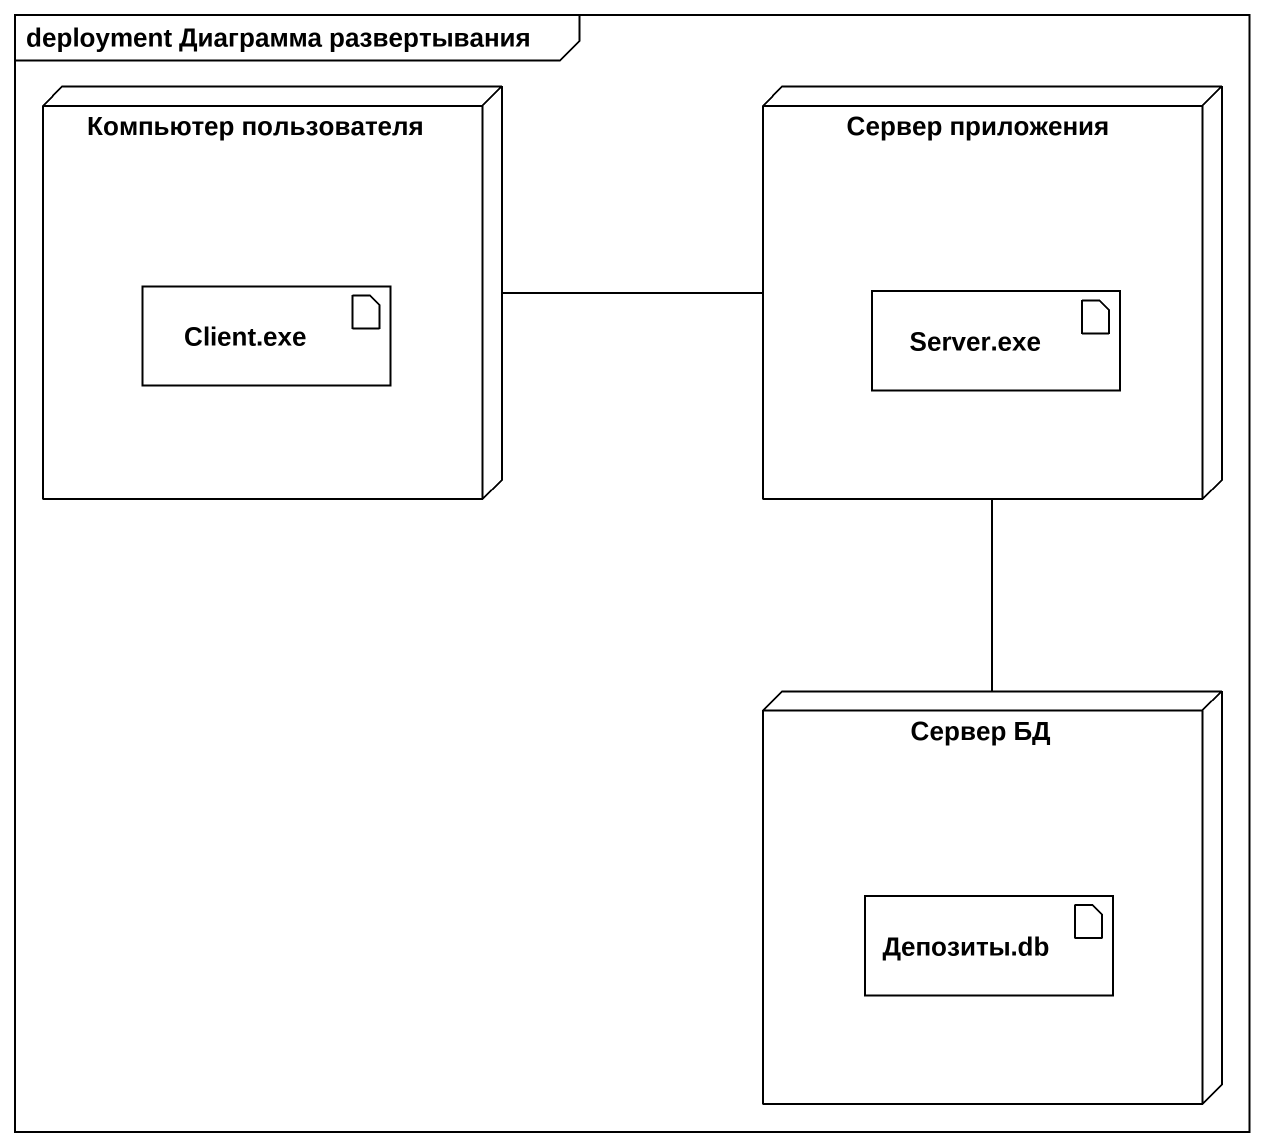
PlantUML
@startuml
mainframe deployment Диаграмма развертывания
node "Компьютер пользователя" as Компьютер_пользователя {
  artifact "Client.exe" as Client_exe
}
node "Сервер приложения" as Сервер_приложения {
  artifact "Server.exe" as Server_exe
}
node "Сервер БД" as Сервер_БД {
  artifact "Депозиты.db" as Депозиты_db
}
Компьютер_пользователя -right- Сервер_приложения
Сервер_БД -up- Сервер_приложения
@enduml
